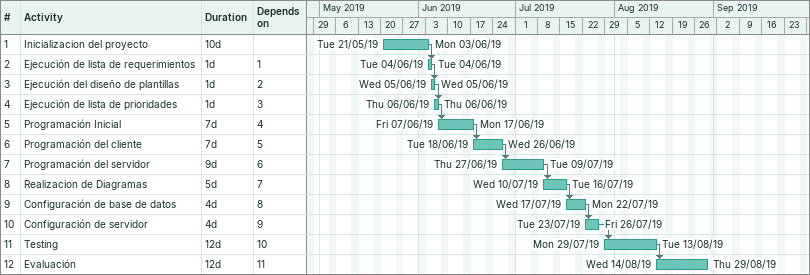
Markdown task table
| ID | Task | Duration | Start | Finish | Predecessors |
|---|---|---|---|---|---|
| 1 | Inicializacion del proyecto | 10d | 2019-05-21 | 2019-06-03 |  |
| 2 | Ejecución de lista de requerimientos | 1d | 2019-06-04 | 2019-06-04 | 1 |
| 3 | Ejecución del diseño de plantillas | 1d | 2019-06-05 | 2019-06-05 | 2 |
| 4 | Ejecución de lista de prioridades | 1d | 2019-06-06 | 2019-06-06 | 3 |
| 5 | Programación Inicial | 7d | 2019-06-07 | 2019-06-17 | 4 |
| 6 | Programación del cliente | 7d | 2019-06-18 | 2019-06-26 | 5 |
| 7 | Programación del servidor | 9d | 2019-06-27 | 2019-07-09 | 6 |
| 8 | Realizacion de Diagramas | 5d | 2019-07-10 | 2019-07-16 | 7 |
| 9 | Configuración de base de datos | 4d | 2019-07-17 | 2019-07-22 | 8 |
| 10 | Configuración de servidor | 4d | 2019-07-23 | 2019-07-26 | 9 |
| 11 | Testing | 12d | 2019-07-29 | 2019-08-13 | 10 |
| 12 | Evaluación | 12d | 2019-08-14 | 2019-08-29 | 11 |
